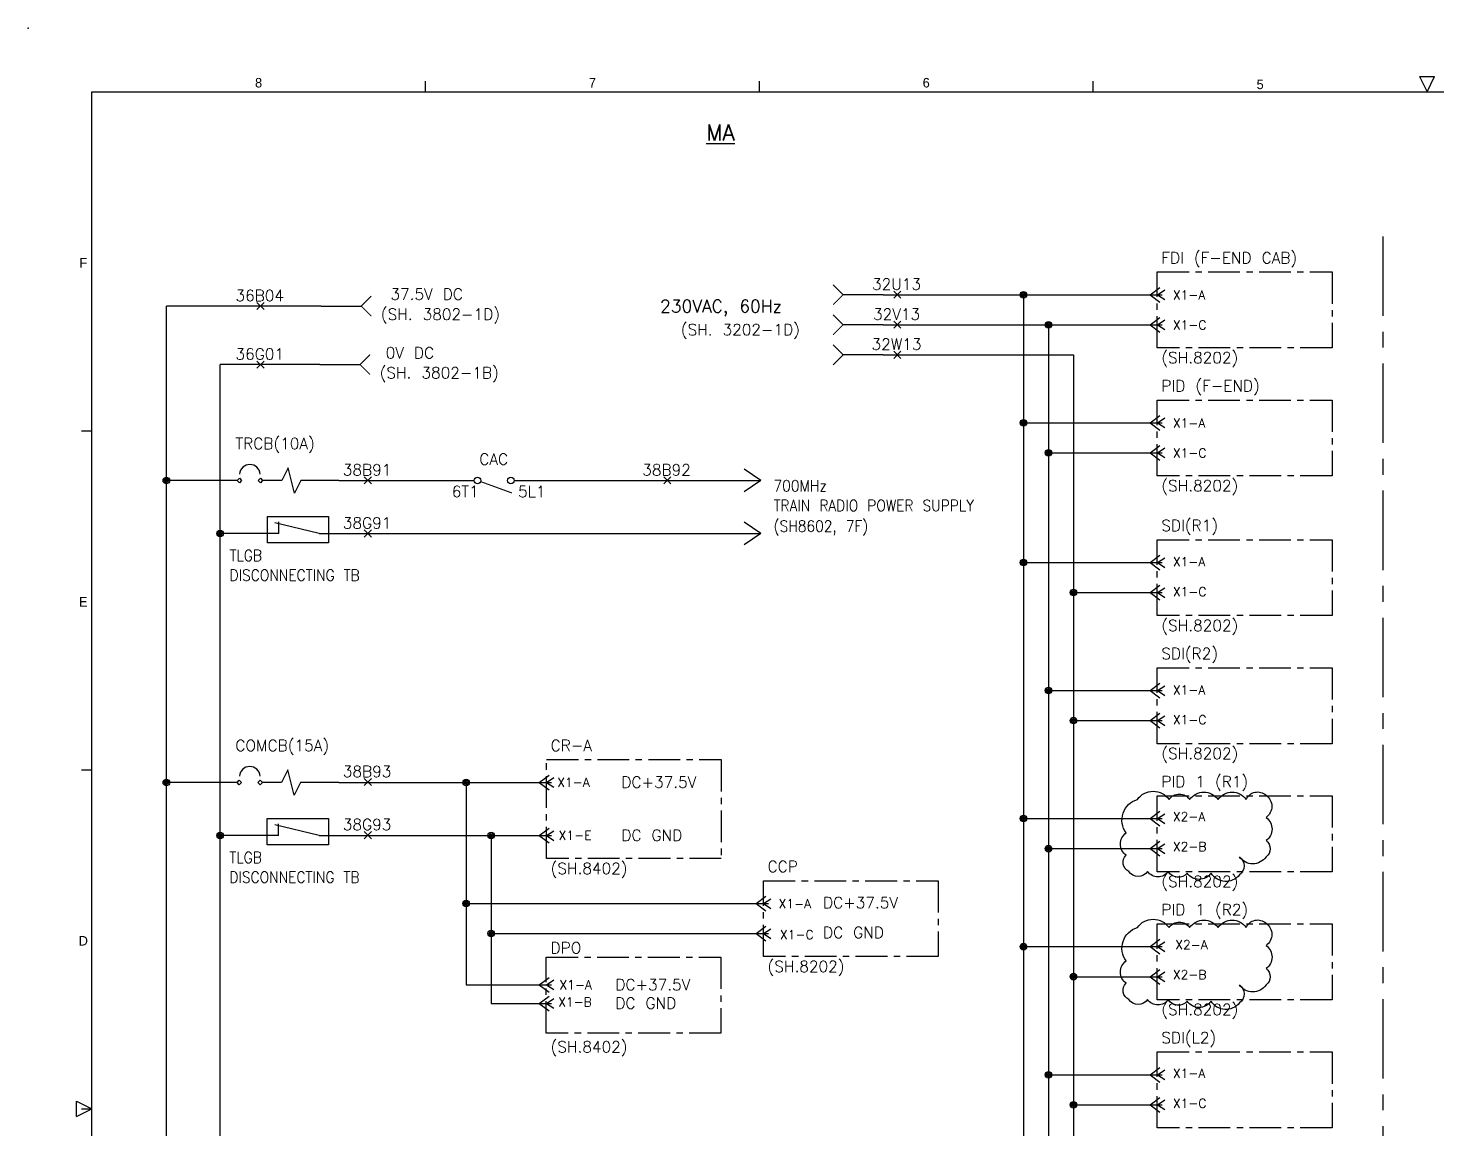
# Model space of a CAD drawing. Header units: millimetres. Extents: x 1015 to 1574, y -507 to -76.
# Drawn here: x 1015.4 to 1296.7, y -295.5 to -75.6 of the extents above; entities that cross this region are included whole.
import ezdxf
from ezdxf.enums import TextEntityAlignment as Align

# ---------------------------------------------------------------- set-up
doc = ezdxf.new("R2010")
doc.units = ezdxf.units.MM
doc.linetypes.add('CENTER', pattern=[50.8, 31.75, -6.35, 6.35, -6.35])
for name, color, linetype in [('$TMP', 7, 'Continuous'), ('DC+', 1, 'Continuous'), ('SYMS', 7, 'Continuous')]:
    doc.layers.add(name, color=color, linetype=linetype)
doc.styles.add('ROMANS', font='txt', dxfattribs={"height": 0.2})
doc.styles.get("Standard").update_dxf_attribs({"font": 'txt.shx', "bigfont": 'whgtxt.shx'})
doc.styles.add('WD', font='romans.shx')

# ---------------------------------------------------------------- blocks, each defined once
blk = doc.blocks.new('HCN1JP')
for p, q in [((-0.062, 0), (0.062, 0.094)), ((-0.062, 0), (0.062, -0.094)), ((0.031, 0), (0.125, 0.062)), ((0.031, 0), (0.125, -0.062)), ((0.031, 0), (0.094, 0))]:
    blk.add_line(p, q)
at = {"style": 'WD', "width": 0.7}
for tag, p in [('INST', (0.156, 0.85)), ('LOC', (0.156, 0.68)), ('DESC1', (0.156, 0.511)), ('DESC2', (0.156, 0.354))]:
    blk.add_attdef(tag, p, '', height=0.125, dxfattribs=at)
at = {"style": 'WD'}
for tag, p, height in [('TAG1', (0.156, 0.094), 0.125), ('X2LINK', (0.062, 0.125), 0.01), ('X8LINK', (0.062, -0.125), 0.01)]:
    blk.add_attdef(tag, p, '', height=height, dxfattribs=at)
for tag, p, height, flags in [('X4TERMDESC02', (-0.081, 0.026), 0.01, 1), ('X4TERM02', (-0.062, 0), 0.0125, 1), ('X1TERM01', (0.094, 0), 0.0125, 1), ('X1TERMDESC01', (0.108, 0.021), 0.01, 1), ('FAMILY', (0.205, 0.059), 0.01, 9)]:
    blk.add_attdef(tag, p, '', height=height, dxfattribs=dict(at, flags=flags))
at = {"linetype": 'Continuous', "style": 'WD', "flags": 9}
for tag, p in [('ASSYCODE', (0.291, 0.037)), ('MFG', (0.29, 0.057)), ('CAT', (0.292, 0.077))]:
    blk.add_attdef(tag, text='', height=0.01, dxfattribs=at).set_placement(p, align=Align.CENTER)
at = {"linetype": 'Continuous', "style": 'WD', "flags": 8}
blk.add_attdef('TERM02', text='', height=0.125, dxfattribs=at).set_placement((-0.062, -0.047), align=Align.TOP_RIGHT)
blk.add_attdef('TERM01', text='', height=0.125, dxfattribs=at).set_placement((0.156, -0.047), align=Align.TOP_LEFT)
blk = doc.blocks.new('WDDOT')
for radius in [0.03, 0.0187, 0.00929]:
    blk.add_circle((0, 0), radius)
blk = doc.blocks.new('Breaker - Low Voltage Power')
for p, q in [((-0.01768, 0.782322), (0, 0.8)), ((0, 0.764644), (-0.01768, 0.782322)), ((0, 0.8), (0.01767, 0.782322)), ((0.01767, 0.782322), (0, 0.764644)), ((0, 0.45), (0, 0.6)), ((0.1, 0.4), (0, 0.45)), ((-0.1, 0.35), (0.1, 0.4)), ((0, 0.3), (-0.1, 0.35)), ((0, 0), (0, 0.3))]:
    blk.add_line(p, q)
blk.add_lwpolyline([(0, 0.6), (-0.01768, 0.617677), (0, 0.635355), (0.01767, 0.617677)], close=True)
blk.add_arc((0.04349, 0.7), 0.08151, 274.5813, 85.41872)
blk = doc.blocks.new('TERMINAL')
at = {"color": 0}
for p, q in [((-302.57, 281.52), (-302.57, 284.78)), ((-304.42, 283.77), (-299.16, 283.77)), ((-304.42, 271.55), (-304.42, 283.77)), ((-302.57, 273.44), (-300.43, 282.28)), ((-302.57, 281.52), (-300.2, 281.52)), ((-299.16, 283.77), (-299.16, 271.55)), ((-302.57, 273.44), (-302.57, 269.5)), ((-299.16, 271.55), (-304.42, 271.55))]:
    blk.add_line(p, q, dxfattribs=at)
blk = doc.blocks.new('1921')
at = {"layer": '$TMP', "color": 7}
for p, q in [((0.71, 0.71), (-0.71, -0.71)), ((0.71, -0.71), (-0.71, 0.71))]:
    blk.add_line(p, q, dxfattribs=at)
blk = doc.blocks.new('WN')
at = {"color": 7}
blk.add_blockref('1921', (0, 0), dxfattribs=at)
at = {"color": 5}
blk.add_attdef('????', text='', height=2.24, dxfattribs=at).set_placement((-0.16, 2.11), align=Align.MIDDLE)
blk = doc.blocks.new('mel6e')
blk.add_line((0, 0), (4, 0))
at = {"const_width": 0.107}
blk.add_lwpolyline([(5, 1), (4, 0), (5, -1)], dxfattribs=at)
blk = doc.blocks.new('mel0b')
at = {"const_width": 0.213}
blk.add_lwpolyline([(1.29, -0.23), (7.56, -2.51)], dxfattribs=at)
for centre in [(0.67, 0), (7.33, 0)]:
    blk.add_circle(centre, 0.667)

msp = doc.modelspace()

# ---------------------------------------------------------------- linework, layer by layer
at = {"color": 6, "linetype": 'Continuous'}
for p, q in [((1094.74, -88.29), (1094.74, -86.18)), ((1161.42, -88.29), (1161.42, -86.18)), ((1228.09, -88.29), (1228.09, -86.18)), ((1026.02, -156.02), (1028.07, -156.02)), ((1026.02, -223.75), (1028.07, -223.75)), ((1026.02, -291.49), (1028.07, -291.49))]:
    msp.add_line(p, q, dxfattribs=at)
at = {"color": 2, "linetype": 'Continuous'}
for p, q in [((1293.27, -85.26), (1296.27, -85.26)), ((1293.27, -85.26), (1294.77, -88.29)), ((1294.77, -88.29), (1296.27, -85.26)), ((1025.05, -289.97), (1028.07, -291.49)), ((1025.05, -293.01), (1025.05, -289.97)), ((1025.05, -293.01), (1028.07, -291.49))]:
    msp.add_line(p, q, dxfattribs=at)
at = {"color": 5, "linetype": 'Continuous'}
for p, q in [((1028.07, -494.69), (1028.07, -88.29)), ((1028.07, -88.29), (1561.47, -88.29))]:
    msp.add_line(p, q, dxfattribs=at)
at = {"color": 1, "linetype": 'CENTER', "ltscale": 0.5}
msp.add_line((1285.93, -117.18), (1285.93, -424.89), dxfattribs=at)
for p, q in [((1214.16, -128.85), (1214.16, -335.85)), ((1042.97, -328.74), (1042.97, -131.12)), ((1073.89, -131.12), (1042.97, -131.12)), ((1219.16, -134.85), (1219.16, -361.43)), ((1053.7, -339.35), (1053.7, -142.8)), ((1073.65, -142.8), (1053.7, -142.8)), ((1224.16, -140.85), (1224.16, -367.43)), ((1057.11, -165.95), (1042.97, -165.95)), ((1077.43, -165.95), (1091.74, -165.95)), ((1161.71, -165.95), (1158.38, -163.67)), ((1161.71, -165.95), (1158.38, -168.23)), ((1161.71, -176.56), (1158.38, -174.28)), ((1062.14, -176.56), (1053.7, -176.56)), ((1077.43, -176.56), (1086.46, -176.56)), ((1161.71, -176.56), (1158.38, -178.84)), ((1057.08, -226.29), (1042.97, -226.29)), ((1102.86, -226.29), (1102.86, -266.73)), ((1062.12, -236.91), (1053.7, -236.91)), ((1107.86, -236.91), (1107.86, -270.45))]:
    msp.add_line(p, q)
at = {"color": 1, "linetype": 'CENTER', "ltscale": 0.2}
for points in [[(1240.9, -124.29), (1275.8, -124.29), (1275.8, -139.46), (1240.9, -139.46)], [(1240.9, -149.88), (1275.8, -149.88), (1275.8, -165.04), (1240.9, -165.04)], [(1240.9, -177.81), (1275.8, -177.81), (1275.8, -192.97), (1240.9, -192.97)], [(1240.9, -203.39), (1275.8, -203.39), (1275.8, -218.56), (1240.9, -218.56)], [(1118.92, -221.74), (1153.81, -221.74), (1153.81, -241.52), (1118.92, -241.52)], [(1240.9, -228.97), (1275.8, -228.97), (1275.8, -244.14), (1240.9, -244.14)], [(1162.24, -245.93), (1197.14, -245.93), (1197.14, -261.1), (1162.24, -261.1)], [(1240.9, -254.55), (1275.8, -254.55), (1275.8, -269.72), (1240.9, -269.72)], [(1118.84, -261.21), (1153.73, -261.21), (1153.73, -276.37), (1118.84, -276.37)], [(1240.9, -280.13), (1275.8, -280.13), (1275.8, -295.3), (1240.9, -295.3)]]:
    msp.add_lwpolyline(points, close=True, dxfattribs=at)
at = {"color": 2}
for points in [[(1236.91, -229.7, -0.520567), (1243.25, -229.7, -0.520567), (1247.36, -229.7, -0.520567), (1253.02, -229.7, -0.520567), (1258.67, -229.7, -0.520567), (1262.61, -228.85, -0.520567), (1262.61, -233.3, -0.520567), (1262.61, -237.92, -0.520567), (1262.61, -241.17, -0.520567), (1257.3, -241.17, -0.520567), (1257.3, -244.77, -0.520567), (1251.64, -244.42, -0.520567), (1246.85, -244.42, -0.520567), (1243.08, -244.08, -0.520567), (1238.96, -244.08, -0.520567), (1235.19, -244.08, -0.520567), (1234.68, -240.83, -0.520567), (1234.68, -236.38, -0.520567)], [(1236.91, -255.28, -0.520567), (1243.25, -255.28, -0.520567), (1247.36, -255.28, -0.520567), (1253.02, -255.28, -0.520567), (1258.67, -255.28, -0.520567), (1262.61, -254.43, -0.520567), (1262.61, -258.88, -0.520567), (1262.61, -263.5, -0.520567), (1262.61, -266.75, -0.520567), (1257.3, -266.75, -0.520567), (1257.3, -270.35, -0.520567), (1251.64, -270.01, -0.520567), (1246.85, -270.01, -0.520567), (1243.08, -269.66, -0.520567), (1238.96, -269.66, -0.520567), (1235.19, -269.66, -0.520567), (1234.68, -266.41, -0.520567), (1234.68, -261.96, -0.520567)]]:
    msp.add_lwpolyline(points, format="xyb", close=True, dxfattribs=at)
at = {"color": 0}
msp.add_point((1015.37, -75.59), dxfattribs=at)
at = {"layer": 'DC+', "color": 0}
for p, q in [((1186.14, -128.85), (1240.9, -128.85)), ((1186.14, -134.85), (1240.9, -134.85)), ((1186.14, -140.85), (1224.16, -140.85)), ((1214.16, -154.43), (1240.9, -154.43)), ((1219.16, -160.43), (1240.9, -160.43)), ((1091.74, -165.95), (1104.44, -165.95)), ((1112.44, -165.95), (1161.52, -165.95)), ((1128.71, -165.95), (1161.71, -165.95)), ((1086.46, -176.56), (1161.52, -176.56)), ((1133.71, -176.56), (1161.71, -176.56)), ((1214.16, -182.36), (1240.9, -182.36)), ((1224.16, -188.36), (1240.9, -188.36)), ((1219.16, -207.94), (1240.9, -207.94)), ((1224.16, -213.94), (1240.9, -213.94)), ((1077.4, -226.29), (1118.92, -226.29)), ((1214.16, -233.52), (1240.9, -233.52)), ((1077.4, -236.91), (1118.92, -236.91)), ((1219.16, -239.52), (1240.9, -239.52)), ((1102.86, -250.49), (1162.24, -250.49)), ((1107.86, -256.49), (1162.24, -256.49)), ((1214.16, -259.1), (1240.9, -259.1)), ((1102.86, -266.73), (1118.92, -266.73)), ((1224.16, -265.1), (1240.9, -265.1)), ((1107.86, -270.45), (1118.92, -270.45)), ((1219.16, -284.69), (1240.9, -284.69)), ((1224.16, -290.69), (1240.9, -290.69))]:
    msp.add_line(p, q, dxfattribs=at)

# ---------------------------------------------------------------- block references
at = {"color": 2}
ref = msp.add_blockref('WN', (1188.97, -128.85), dxfattribs=at)
ref.add_attrib('????', '32U13', dxfattribs={"color": 2, "height": 2.24}).set_placement((1188.81, -126.74), align=Align.MIDDLE)
ref = msp.add_blockref('WN', (1061.77, -131.12), dxfattribs=at)
ref.add_attrib('????', '36B04', dxfattribs={"color": 2, "height": 2.24}).set_placement((1061.62, -129.01), align=Align.MIDDLE)
for name, p, xscale, yscale, zscale, rotation in [('mel6e', (1073.89, -131.12), -2, 2, 2, 180), ('mel6e', (1186.14, -128.85), 2, 2, 2, 180), ('mel6e', (1186.14, -134.85), 2, 2, 2, 180), ('mel6e', (1186.14, -140.85), 2, 2, 2, 180), ('mel6e', (1073.65, -142.8), -2, 2, 2, 180), ('Breaker - Low Voltage Power', (1077.43, -165.95), 25.40000000000009, 25.40000000000009, 25.40000000000009, 90), ('Breaker - Low Voltage Power', (1077.4, -226.29), 25.40000000000009, 25.40000000000009, 25.40000000000009, 90)]:
    msp.add_blockref(name, p, dxfattribs=dict(xscale=xscale, yscale=yscale, zscale=zscale, rotation=rotation))
ref = msp.add_blockref('WN', (1188.97, -134.85), dxfattribs=at)
ref.add_attrib('????', '32V13', dxfattribs={"color": 2, "height": 2.24}).set_placement((1188.81, -132.74), align=Align.MIDDLE)
ref = msp.add_blockref('WN', (1188.97, -140.85), dxfattribs=at)
ref.add_attrib('????', '32W13', dxfattribs={"color": 2, "height": 2.24}).set_placement((1188.81, -138.74), align=Align.MIDDLE)
ref = msp.add_blockref('WN', (1061.77, -142.8), dxfattribs=at)
ref.add_attrib('????', '36G01', dxfattribs={"color": 2, "height": 2.24}).set_placement((1061.62, -140.69), align=Align.MIDDLE)
ref = msp.add_blockref('WN', (1083.22, -165.95), dxfattribs=at)
ref.add_attrib('????', '38B91', dxfattribs={"color": 2, "height": 2.24}).set_placement((1083.06, -163.84), align=Align.MIDDLE)
ref = msp.add_blockref('WN', (1143.03, -165.95), dxfattribs=at)
ref.add_attrib('????', '38B92', dxfattribs={"color": 2, "height": 2.24}).set_placement((1142.87, -163.84), align=Align.MIDDLE)
msp.add_blockref('mel0b', (1104.44, -165.95))
at = {"color": 0, "linetype": 'Continuous', "rotation": 90}
for p in [(1346.93, 126.01), (1346.9, 65.67)]:
    msp.add_blockref('TERMINAL', p, dxfattribs=at)
at = {"color": 2}
ref = msp.add_blockref('WN', (1083.22, -176.56), dxfattribs=at)
ref.add_attrib('????', '38G91', dxfattribs={"color": 2, "height": 2.24}).set_placement((1083.06, -174.45), align=Align.MIDDLE)
ref = msp.add_blockref('WN', (1083.22, -226.2), dxfattribs=at)
ref.add_attrib('????', '38B93', dxfattribs={"color": 2, "height": 2.24}).set_placement((1083.06, -224.09), align=Align.MIDDLE)
ref = msp.add_blockref('WN', (1083.22, -236.82), dxfattribs=at)
ref.add_attrib('????', '38G93', dxfattribs={"color": 2, "height": 2.24}).set_placement((1083.06, -234.71), align=Align.MIDDLE)
at = {"layer": 'SYMS'}
for name, p, xscale, yscale, zscale in [('WDDOT', (1214.16, -128.85), 22, 22, 22), ('HCN1JP', (1240.42, -128.85), 15.57742597156926, 15.57742597156926, 15.57742597156926), ('WDDOT', (1219.16, -134.85), 22, 22, 22), ('HCN1JP', (1240.42, -134.85), 15.57742597156926, 15.57742597156926, 15.57742597156926), ('WDDOT', (1214.16, -154.43), 22, 22, 22), ('HCN1JP', (1240.42, -154.43), 15.57742597156926, 15.57742597156926, 15.57742597156926), ('WDDOT', (1219.16, -160.43), 22, 22, 22), ('HCN1JP', (1240.42, -160.43), 15.57742597156926, 15.57742597156926, 15.57742597156926), ('WDDOT', (1042.97, -165.95), 22, 22, 22), ('WDDOT', (1053.7, -176.56), 22, 22, 22), ('WDDOT', (1214.16, -182.36), 22, 22, 22), ('HCN1JP', (1240.42, -182.36), 15.57742597156926, 15.57742597156926, 15.57742597156926), ('WDDOT', (1224.16, -188.36), 22, 22, 22), ('HCN1JP', (1240.42, -188.36), 15.57742597156926, 15.57742597156926, 15.57742597156926), ('WDDOT', (1219.16, -207.94), 22, 22, 22), ('HCN1JP', (1240.42, -207.94), 15.57742597156926, 15.57742597156926, 15.57742597156926), ('WDDOT', (1224.16, -213.94), 22, 22, 22), ('HCN1JP', (1240.42, -213.94), 15.57742597156926, 15.57742597156926, 15.57742597156926), ('HCN1JP', (1118.43, -226.29), 15.57742597156926, 15.57742597156926, 15.57742597156926), ('WDDOT', (1042.97, -226.29), 22, 22, 22), ('WDDOT', (1102.86, -226.29), 22, 22, 22), ('WDDOT', (1214.16, -233.52), 22, 22, 22), ('HCN1JP', (1240.42, -233.52), 15.57742597156926, 15.57742597156926, 15.57742597156926), ('WDDOT', (1053.7, -236.91), 22, 22, 22), ('WDDOT', (1107.86, -236.91), 22, 22, 22), ('HCN1JP', (1118.43, -236.91), 15.57742597156926, 15.57742597156926, 15.57742597156926), ('WDDOT', (1219.16, -239.52), 22, 22, 22), ('HCN1JP', (1240.42, -239.52), 15.57742597156926, 15.57742597156926, 15.57742597156926), ('WDDOT', (1102.86, -250.49), 22, 22, 22), ('HCN1JP', (1161.76, -250.49), 15.57742597156926, 15.57742597156926, 15.57742597156926), ('WDDOT', (1107.86, -256.49), 22, 22, 22), ('HCN1JP', (1161.76, -256.49), 15.57742597156926, 15.57742597156926, 15.57742597156926), ('WDDOT', (1214.16, -259.1), 22, 22, 22), ('HCN1JP', (1240.42, -259.1), 15.57742597156926, 15.57742597156926, 15.57742597156926), ('WDDOT', (1224.16, -265.1), 22, 22, 22), ('HCN1JP', (1240.42, -265.1), 15.57742597156926, 15.57742597156926, 15.57742597156926), ('HCN1JP', (1118.43, -266.73), 15.57742597156926, 15.57742597156926, 15.57742597156926), ('HCN1JP', (1118.43, -270.45), 15.57742597156926, 15.57742597156926, 15.57742597156926), ('WDDOT', (1219.16, -284.69), 22, 22, 22), ('HCN1JP', (1240.42, -284.69), 15.57742597156926, 15.57742597156926, 15.57742597156926), ('HCN1JP', (1240.42, -290.69), 15.57742597156926, 15.57742597156926, 15.57742597156926), ('WDDOT', (1224.16, -290.69), 22, 22, 22)]:
    msp.add_blockref(name, p, dxfattribs=dict(at, xscale=xscale, yscale=yscale, zscale=zscale))

# ---------------------------------------------------------------- texts
at = {"color": 0}
msp.add_text('%%UMA', height=3.15, dxfattribs=at).set_placement((1153.65, -96.44), align=Align.MIDDLE_CENTER)
for s, p in [('FDI (F-END CAB)', (1241.71, -122.59)), ('(SH.8202)', (1241.71, -142.54)), ('PID (F-END)', (1241.71, -148.16)), ('TRCB(10A)', (1056.77, -159.69)), ('(SH.8202)', (1241.71, -168.12)), ('SDI(R1)', (1241.71, -176.09)), ('(SH.8202)', (1241.71, -196.05)), ('SDI(R2)', (1241.71, -201.67)), ('COMCB(15A)', (1056.75, -220.03)), ('CR-A', (1119.72, -220.03)), ('(SH.8202)', (1241.71, -221.63)), ('PID 1 (R1)', (1241.71, -227.25)), ('(SH.8402)', (1119.72, -244.59)), ('CCP', (1163.05, -244.21)), ('(SH.8202)', (1241.71, -247.21)), ('PID 1 (R2)', (1241.71, -252.83)), ('DPO', (1119.72, -260.46)), ('(SH.8202)', (1163.05, -264.17)), ('(SH.8202)', (1241.71, -272.79)), ('(SH.8402)', (1119.72, -280.25)), ('SDI(L2)', (1241.71, -278.41))]:
    msp.add_text(s, height=2.24, dxfattribs=at).set_placement(p)
for s, p in [('37.5V DC', (1102.21, -129.87)), ('(SH. 3802-1D)', (1109.61, -133.87)), ('(SH. 3202-1D)', (1169.52, -136.94)), ('0V DC', (1096.46, -141.56)), ('(SH. 3802-1B)', (1109.37, -145.56)), ('6T1', (1105.36, -169.3)), ('5L1', (1118.69, -169.3))]:
    msp.add_text(s, height=2.24).set_placement(p, align=Align.RIGHT)
for s, height, p in [('X1-A', 1.8, (1244.01, -128.9)), ('X1-C', 1.8, (1244.01, -134.89)), ('X1-A', 1.8, (1244.01, -154.48)), ('X1-C', 1.8, (1244.01, -160.47)), ('X1-A', 1.8, (1244.01, -182.21)), ('X1-C', 1.8, (1244.01, -188.19)), ('X1-A', 1.8, (1244.01, -207.79)), ('X1-C', 1.8, (1244.01, -213.77)), ('X1-A', 1.8, (1121.05, -226.25)), ('DC+37.5V', 2.24, (1133.85, -226.25)), ('X2-A', 1.8, (1244.01, -233.13)), ('X1-E', 1.8, (1121.33, -236.86)), ('DC GND', 2.24, (1133.85, -236.85)), ('X2-B', 1.8, (1244.01, -239.11)), ('X1-A', 1.8, (1165.27, -250.52)), ('DC+37.5V', 2.24, (1174.13, -250.31)), ('X1-C', 1.8, (1165.54, -256.7)), ('DC GND', 2.24, (1174.13, -256.29)), ('X2-A', 1.8, (1244.49, -258.71)), ('X2-B', 1.8, (1244.01, -264.7)), ('X1-A', 1.8, (1121.48, -266.73)), ('DC+37.5V', 2.24, (1132.65, -266.69)), ('X1-B', 1.8, (1121.23, -270.16)), ('DC GND', 2.24, (1132.65, -270.39)), ('X1-A', 1.8, (1244.01, -284.41)), ('X1-C', 1.8, (1244.01, -290.4))]:
    msp.add_text(s, height=height, dxfattribs=at).set_placement(p, align=Align.MIDDLE_LEFT)
at = {"color": 7, "linetype": 'Continuous'}
msp.add_text('230VAC, 60Hz', height=2.5, dxfattribs=at).set_placement((1141.58, -132.38))
msp.add_text('CAC', height=2.24).set_placement((1105.47, -162.83))
at = {"color": 0, "ltscale": 0.8, "width": 0.9}
for s, p in [('700MHz', (1164.25, -168.14)), ('TRAIN RADIO POWER SUPPLY', (1164.25, -172.09)), ('(SH8602, 7F)', (1164.25, -176.19)), ('TLGB', (1055.59, -182.06)), ('DISCONNECTING TB', (1055.59, -186.01)), ('TLGB', (1055.56, -242.4)), ('DISCONNECTING TB', (1055.56, -246.35))]:
    msp.add_text(s, height=2.24, dxfattribs=at).set_placement(p)
at = {"color": 4, "char_height": 1.9, "attachment_point": 5, "style": 'ROMANS'}
for s, insert in [('{\\fﾱﾼﾸﾲￃﾼ|b0|i0|c129|p49;8 }', (1061.39, -86.5)), ('{\\fﾱﾼﾸﾲￃﾼ|b0|i0|c129|p49;7 }', (1128.07, -86.5)), ('{\\fﾱﾼﾸﾲￃﾼ|b0|i0|c129|p49;6 }', (1194.74, -86.5)), ('{\\fﾱﾼﾸﾲￃﾼ|b0|i0|c129|p49;5 }', (1261.43, -86.83)), ('{\\fﾱﾼﾸﾲￃﾼ|b0|i0|c129|p49;F }', (1026.38, -122.47)), ('{\\fﾱﾼﾸﾲￃﾼ|b0|i0|c129|p49;E }', (1026.38, -190.2)), ('{\\fﾱﾼﾸﾲￃﾼ|b0|i0|c129|p49;D }', (1026.38, -257.93))]:
    msp.add_mtext(s, dxfattribs=dict(at, insert=insert))

doc.saveas('drawing.dxf')
